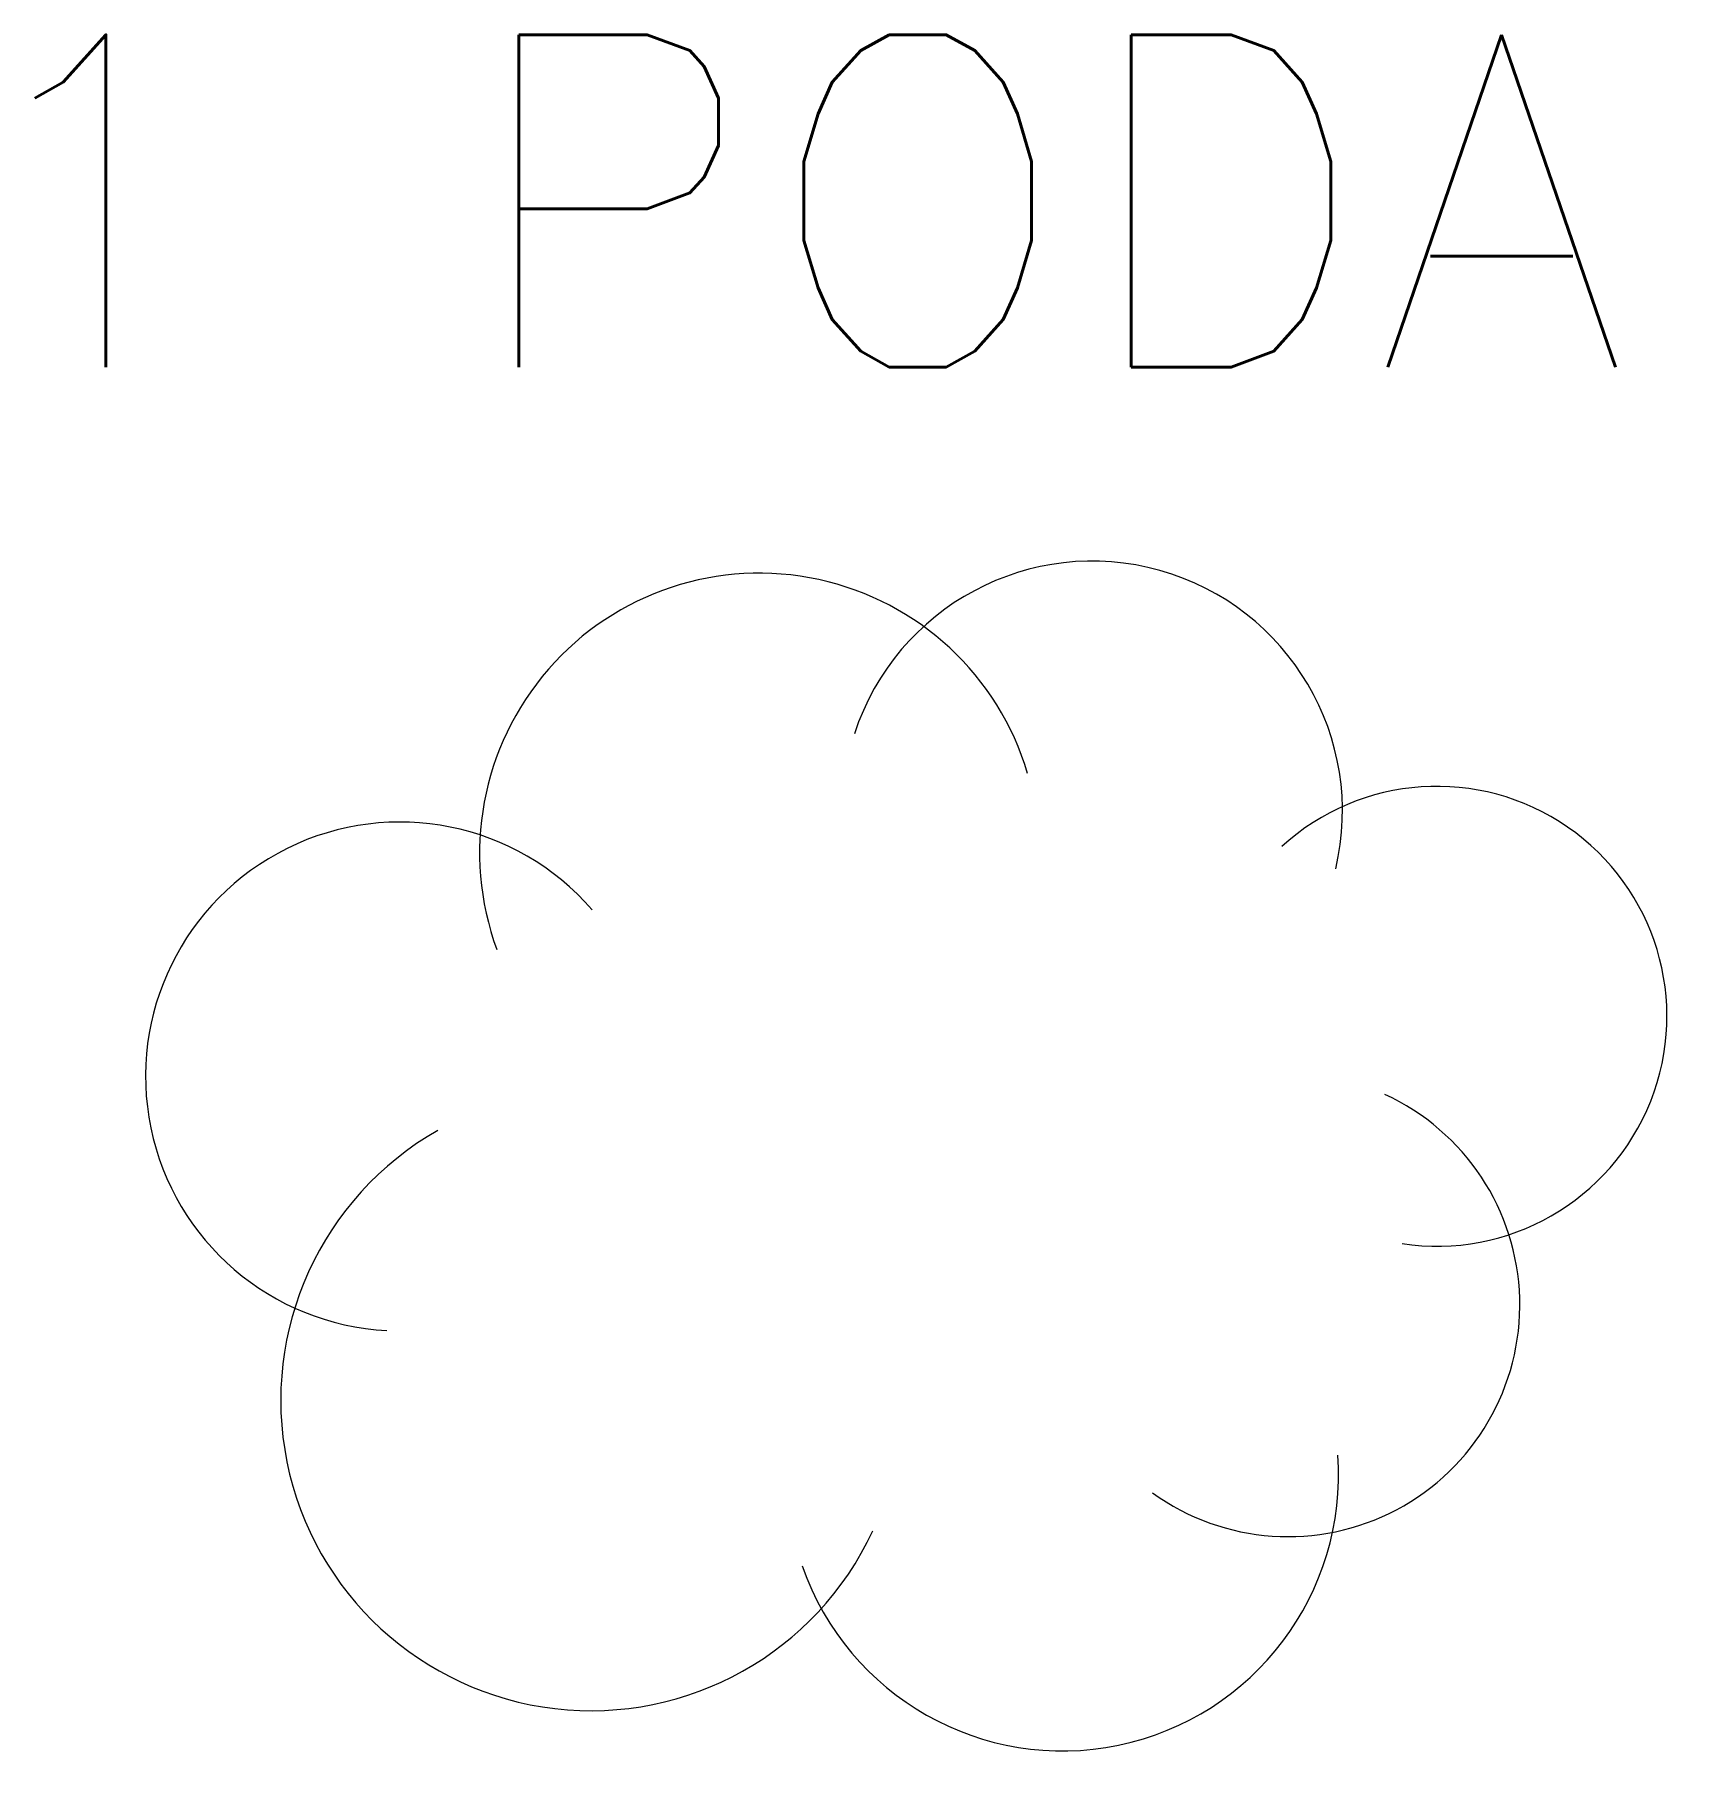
# Model space of a CAD drawing. Header units: millimetres. Extents: x -4.87 to 4.1, y -3.42 to 5.99.
import ezdxf

# ---------------------------------------------------------------- set-up
doc = ezdxf.new("R2010")
doc.units = ezdxf.units.MM
doc.layers.add('DES-REDE-BT', color=3, linetype='Continuous', lineweight=15)
doc.layers.add('DES-VEGETAÇÃO', color=102, linetype='Continuous', lineweight=5)
doc.styles.add('ROMANS', font='ROMANS.shx', dxfattribs={"height": 1.8})

# ---------------------------------------------------------------- blocks, each defined once
blk = doc.blocks.new('BLOCO30')
at = {"layer": 'DES-VEGETAÇÃO', "linetype": 'Continuous'}
for centre, radius, start, end in [((3586.3775, 1826.3437), 1.355, 346.69234, 161.9313), ((3584.574, 1826.1181), 1.5154, 16.49849, 200.19215), ((3588.2445, 1825.2331), 1.2457, 261.27312, 132.45212), ((3582.627, 1824.9073), 1.378, 40.91776, 267.03704), ((3587.4384, 1823.6696), 1.255, 234.17245, 65.36013), ((3583.6626, 1823.1529), 1.6812, 119.59706, 335.14678), ((3586.2167, 1822.748), 1.4941, 199.23636, 4.16698)]:
    blk.add_arc(centre, radius, start, end, dxfattribs=at)
blk = doc.blocks.new('PODA')
at = {"layer": 'DES-REDE-BT', "insert": (727.6291, 1371.4153), "char_height": 1.8, "attachment_point": 1, "style": 'ROMANS'}
blk.add_mtext_dynamic_manual_height_columns('1 PODA', width=28.546755, gutter_width=9, heights=[0], dxfattribs=at)

msp = doc.modelspace()

# ---------------------------------------------------------------- block references
for name, p in [('PODA', (-732.9575, -1365.4205)), ('BLOCO30', (-3585.5145, -1824.5553))]:
    msp.add_blockref(name, p)

doc.saveas('drawing.dxf')
